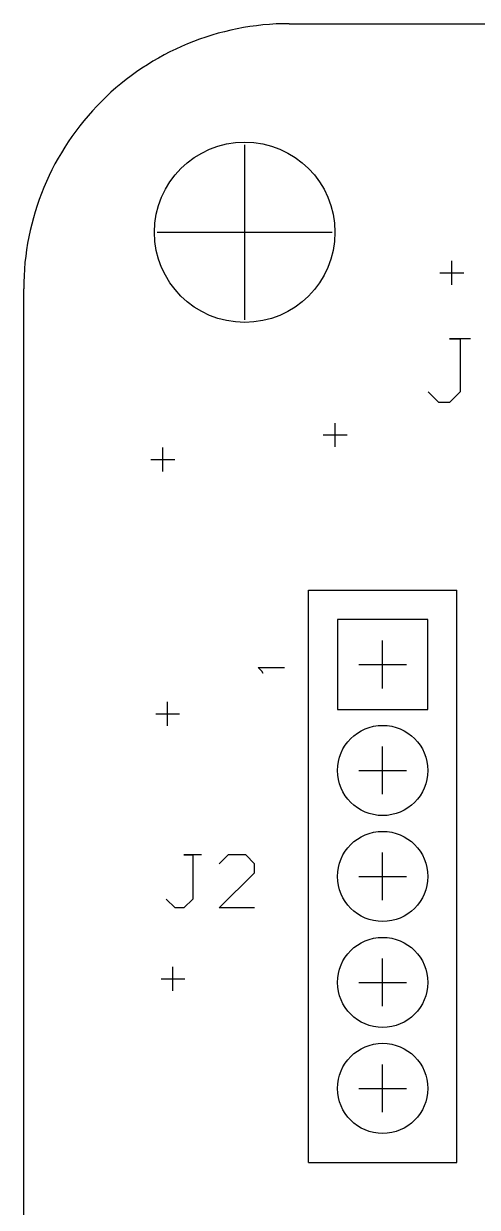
# Model space of a CAD drawing. Extents: x -69.4 to 29.6, y -21.9 to 37.7.
# Drawn here: x -69.4 to -60.85, y 15.37 to 37.71 of the extents above; entities that cross this region are included whole.
import ezdxf

# ---------------------------------------------------------------- set-up
doc = ezdxf.new("R2010")
doc.units = 0
doc.layers.get('0').update_dxf_attribs({"linetype": 'CONTINUOUS'})
for name, color, linetype in [('gg1', 1, 'CONTINUOUS'), ('gto', 5, 'CONTINUOUS'), ('gts', 1, 'CONTINUOUS')]:
    doc.layers.add(name, color=color, linetype=linetype)

# ---------------------------------------------------------------- blocks, each defined once
blk = doc.blocks.new('D70')
blk.add_circle((0, 0), 0.851)
blk = doc.blocks.new('D74')
blk.add_circle((0, 0), 1.701)
blk = doc.blocks.new('D79')
blk.add_lwpolyline([(-0.851498, -0.851498), (0.851498, -0.851498), (0.851498, 0.851498), (-0.851498, 0.851498)], close=True)

msp = doc.modelspace()

# ---------------------------------------------------------------- linework, layer by layer
at = {"layer": 'gg1', "color": 1}
msp.add_lwpolyline([(-64.396129, 37.709075), (-64.396129, 37.709075), (-64.396129, 37.709075, 0.414214), (-69.400139, 32.705065), (-69.400139, 32.705065)], format="xyb", dxfattribs=at)
for points in [[(-64.396129, 37.709075), (21.710043, 37.709075)], [(-65.23413, 32.121064), (-65.23413, 35.423071)], [(-66.885134, 33.772068), (-63.583127, 33.772068)], [(-61.330123, 32.782066), (-61.330123, 33.232066)], [(-61.555123, 33.007066), (-61.105122, 33.007066)], [(-69.400139, -1.483003), (-69.400139, 32.705065)], [(-63.530127, 29.722059), (-63.530127, 30.17206)], [(-63.755128, 29.94706), (-63.305127, 29.94706)], [(-66.777134, 29.260059), (-66.777134, 29.710059)], [(-67.002134, 29.485059), (-66.552133, 29.485059)], [(-62.634125, 25.16605), (-62.634125, 26.066052)], [(-63.084126, 25.616051), (-62.184124, 25.616051)], [(-66.687133, 24.460049), (-66.687133, 24.91005)], [(-66.912134, 24.685049), (-66.462133, 24.685049)], [(-62.634125, 23.166046), (-62.634125, 24.066048)], [(-63.084126, 23.616047), (-62.184124, 23.616047)], [(-62.634125, 21.166042), (-62.634125, 22.066044)], [(-63.084126, 21.616043), (-62.184124, 21.616043)], [(-66.587133, 19.460039), (-66.587133, 19.91004)], [(-62.634125, 19.166038), (-62.634125, 20.06604)], [(-66.812134, 19.685039), (-66.362133, 19.685039)], [(-63.084126, 19.616039), (-62.184124, 19.616039)], [(-62.634125, 17.166034), (-62.634125, 18.066036)], [(-63.084126, 17.616035), (-62.184124, 17.616035)]]:
    msp.add_lwpolyline(points, dxfattribs=at)
at = {"layer": 'gto', "color": 5}
msp.add_lwpolyline([(-64.396129, 37.709075), (-64.396129, 37.709075), (-64.396129, 37.709075, 0.414214), (-69.400139, 32.705065), (-69.400139, 32.705065)], format="xyb", dxfattribs=at)
for points in [[(-64.396129, 37.709075), (21.710043, 37.709075)], [(-69.400139, -1.483003), (-69.400139, 32.705065)], [(-60.976122, 31.763064), (-61.376123, 31.763064), (-61.176122, 31.763064), (-61.176122, 30.763062), (-61.376123, 30.563061), (-61.576123, 30.563061), (-61.776124, 30.763062)], [(-64.034128, 16.216032), (-64.034128, 27.016054)], [(-64.034128, 27.016054), (-61.234122, 27.016054)], [(-61.234122, 16.216032), (-61.234122, 27.016054)], [(-64.88613, 25.443051), (-64.91013, 25.491051), (-64.98113, 25.562051), (-64.481129, 25.562051)], [(-66.048132, 22.021044), (-66.381133, 22.021044), (-66.214132, 22.021044), (-66.214132, 21.188042), (-66.381133, 21.021042), (-66.547133, 21.021042), (-66.714133, 21.188042)], [(-65.04813, 21.021042), (-65.714131, 21.021042), (-65.04813, 21.687043), (-65.04813, 21.854044), (-65.21513, 22.021044), (-65.548131, 22.021044), (-65.714131, 21.854044)], [(-64.034128, 16.216032), (-61.234122, 16.216032)]]:
    msp.add_lwpolyline(points, dxfattribs=at)
at = {"layer": 'gts', "color": 1}
msp.add_lwpolyline([(-64.396129, 37.709075), (-64.396129, 37.709075), (-64.396129, 37.709075, 0.414214), (-69.400139, 32.705065), (-69.400139, 32.705065)], format="xyb", dxfattribs=at)
for points in [[(-64.396129, 37.709075), (21.710043, 37.709075)], [(-69.400139, -1.483003), (-69.400139, 32.705065)]]:
    msp.add_lwpolyline(points, dxfattribs=at)

# ---------------------------------------------------------------- block references
at = {"layer": 'gts'}
for name, p in [('D74', (-65.23413, 33.772068)), ('D79', (-62.634125, 25.616051)), ('D70', (-62.634125, 23.616047)), ('D70', (-62.634125, 21.616043)), ('D70', (-62.634125, 19.616039)), ('D70', (-62.634125, 17.616035))]:
    msp.add_blockref(name, p, dxfattribs=at)

doc.saveas('drawing.dxf')
